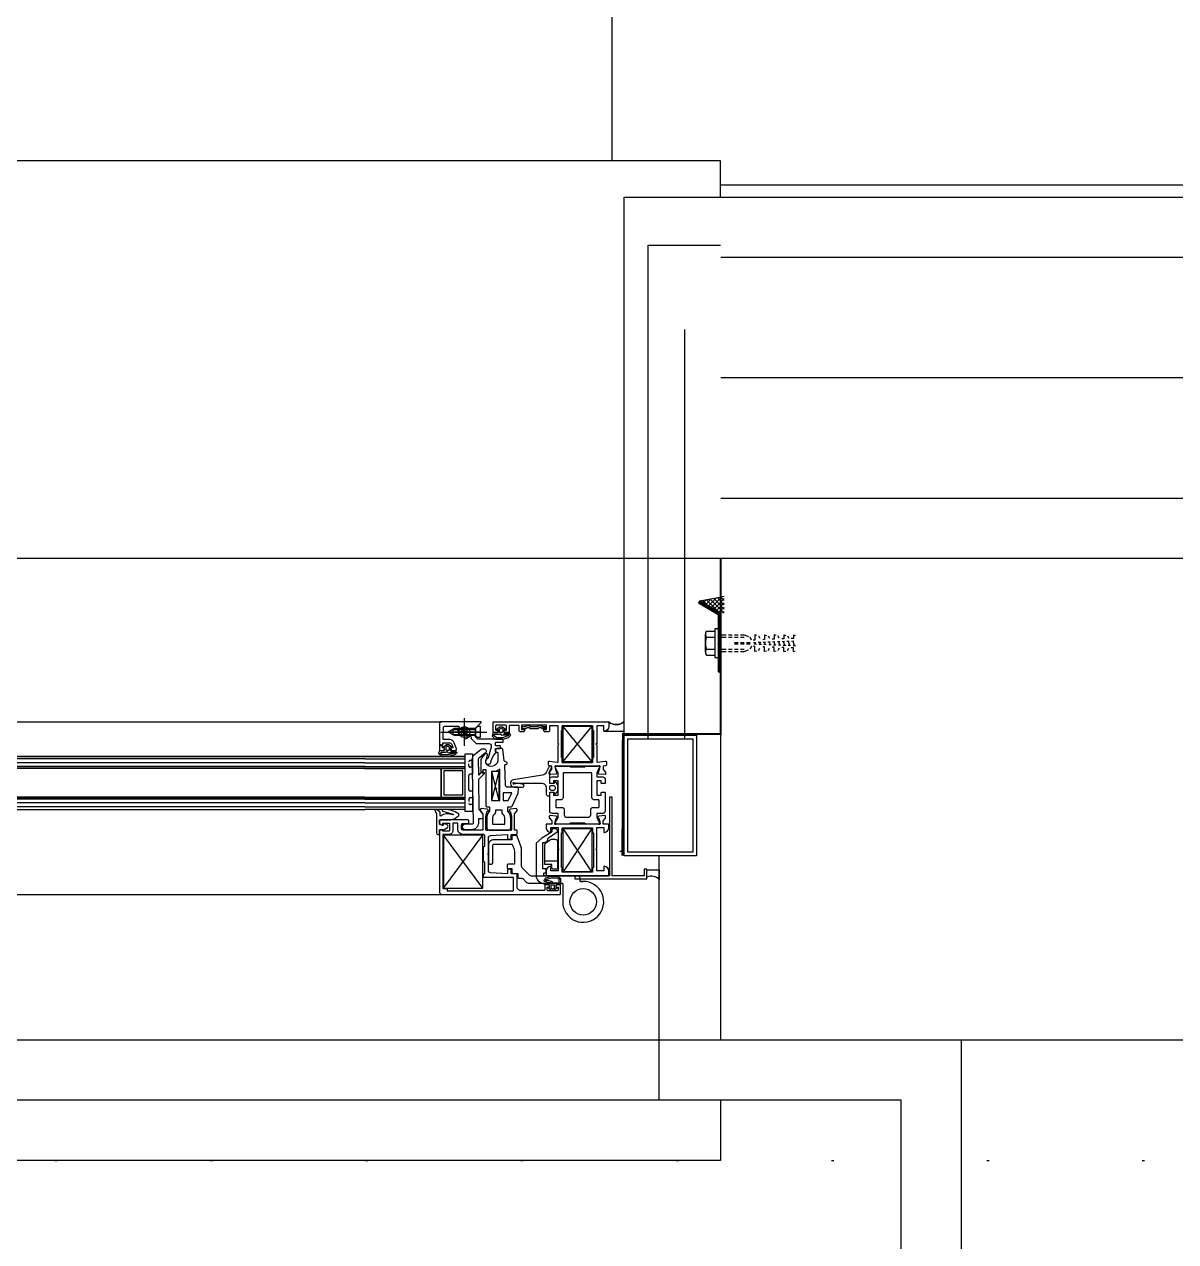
# Model space of a CAD drawing. Header units: inches. Extents: x 21 to 32698, y 13 to 3712.
# Drawn here: x 5387.8 to 5435.7, y 2553.7 to 2604.3 of the extents above; entities that cross this region are included whole.
import ezdxf

# ---------------------------------------------------------------- set-up
doc = ezdxf.new("R2010")
doc.units = ezdxf.units.IN
doc.header["$MEASUREMENT"] = 0
doc.set_wipeout_variables(frame=1)
for name, pattern in [('ACANSTGB', [0.354331, 0.15748, -0.03937, 0.03937, -0.03937, 0.03937, -0.03937]), ('AM_ISO08W050', [18, 12, -1.5, 3, -1.5]), ('AM_ISO08W050x2', [9, 6, -0.75, 1.5, -0.75]), ('DOT', [6.35, 0, -6.35]), ('HIDDEN', [9.525, 6.35, -3.175]), ('IMPORT-HIDDEN2', [47.625, 31.75, -15.875])]:
    doc.linetypes.add(name, pattern=pattern)
for name, color, linetype, lineweight in [('Z_MİM_-KM-BEAM-RAY', 8, 'DOT', 25), ('Z_MİM_-KM-GLAZ', 8, 'Continuous', 25), ('Z_MİM_-KM-GLAZ-1', 8, 'Continuous', 25), ('Z_MİM_-KM-GLAZ-CURT', 8, 'Continuous', 25), ('Z_MİM_-KM-IZO-THERMAL', 8, 'Continuous', 25), ('Z_MİM_-KM-IZO-THERMAL-ROCKWOOL', 8, 'BATTING', 25), ('Z_MİM_-KM-PAINT', 8, 'Continuous', 25), ('Z_MİM_-KM-PATTERN-00', 8, 'Continuous', 25), ('Z_MİM_-KM-PAVEMENT', 8, 'Continuous', 25), ('Z_MİM_-KM-RAY-1', 8, 'IMPORT-HIDDEN2', 25), ('Z_MİM_-KM-STRS', 8, 'Continuous', 25), ('Z_MİM_-KM-WALL', 8, 'Continuous', 25), ('Z_MİM_-KM-WALL-IZO-TERMAL', 8, 'Continuous', 25), ('Z_MİM_-KM-WALL-PL', 8, 'Continuous', 25), ('Z_MİM_-KM-WALL-PLASTER', 8, 'Continuous', 25), ('Z_MİM_1', 8, 'Continuous', 25), ('Z_MİM_Aksesuar', 8, 'Continuous', 25), ('Z_MİM_aksesuar_k', 8, 'Continuous', 25), ('Z_MİM_AM_4N', 8, 'Continuous', 25), ('Z_MİM_AM_7N', 8, 'AM_ISO08W050', 25), ('Z_MİM_AUDIT_D_040619093244-1', 8, 'Continuous', 25), ('Z_MİM_CELIK', 8, 'Continuous', 25), ('Z_MİM_fitiller_k', 8, 'Continuous', 25), ('Z_MİM_hatch_k', 8, 'Continuous', 25), ('Z_MİM_mennteşe_k', 8, 'Continuous', 25), ('Z_MİM_MYM_MEMBRAN_', 8, 'HIDDEN', 25), ('Z_MİM_PROFIL', 8, 'Continuous', 25), ('Z_MİM_yazı_numara_k', 8, 'Continuous', 25)]:
    doc.layers.add(name, color=color, linetype=linetype, lineweight=lineweight)
doc.layers.add('Z_MİM_-KM-WALL-TERMAL-PATTERN', color=8, linetype='BATTING', lineweight=25, plot=False)
doc.linetypes.add('BATTING', pattern='A,0.00254,-2.54,[134,ltypeshp.shx,S=2.54,R=0,X=-2.54,Y=0],-5.08,[134,ltypeshp.shx,S=2.54,R=180,X=2.54,Y=0],-2.54', length=10.16254)

# ---------------------------------------------------------------- blocks, each defined once
blk = doc.blocks.new('TRETUVAR')
at = {"layer": 'Z_MİM_-KM-PATTERN-00'}
h = blk.add_hatch(dxfattribs=at)
h.set_pattern_fill('AR-B816', color=256, scale=0.3, angle=90)
h.set_pattern_definition([(90, (21322.77, 490.03), (-60.96, 4e-15), []), (180, (21322.77, 490.03), (-60.96, -60.96), [60.96, -60.96])])
h.paths.add_polyline_path([(22632.772, 2700.032), (19252.772, 2700.032), (19252.772, 2750.032), (19097.772, 2750.032), (19097.772, 2610.032), (22542.772, 2610.032), (22542.772, 2080.13), (22697.772, 2080.13), (22697.772, 1460.13), (22542.772, 1460.13), (22542.772, 980.032), (21222.771, 980.032), (21222.771, 590.032), (20152.772, 590.032), (20152.772, 980.032), (19012.772, 980.032), (19012.775, 1635.031), (18722.771, 1635.031), (18722.772, 2610.032), (18807.772, 2610.032), (18807.772, 2750.032), (18632.772, 2750.032), (18632.771, 1545.031), (18922.774, 1545.031), (18922.771, 890.032), (19882.772, 890.032), (19882.772, 665.017), (20022.751, 665.033), (20022.77, 490.032), (21322.771, 490.032), (21322.771, 890.032), (22632.772, 890.032), (22632.772, 1220.13), (22797.772, 1220.13), (22797.772, 2180.13), (22632.772, 2180.13)])
h.paths.add_polyline_path([(19082.772, 2750.032), (18822.772, 2750.032), (18822.772, 2610.032), (19082.772, 2610.032)], flags=16)
at = {"layer": 'Z_MİM_-KM-PAVEMENT'}
blk.add_lwpolyline([(22542.772, 1460.13), (22542.772, 980.032), (21222.771, 980.032), (21222.771, 590.032), (20152.772, 590.032), (20152.772, 980.032), (19012.772, 980.032), (19012.775, 1635.031), (18722.771, 1635.031), (18722.772, 2610.032), (22542.772, 2610.032), (22542.772, 2080.13), (22697.772, 2080.13), (22697.772, 1460.13)], close=True, dxfattribs=at)
blk = doc.blocks.new('*U184')
at = {"layer": 'Z_MİM_AUDIT_D_040619093244-1'}
for points in [[(70.331, -3.175), (70.481, -3.175)], [(70.331, -3.275), (70.481, -3.275)], [(70.581, -3.175), (70.731, -3.175)], [(70.581, -3.275), (70.731, -3.275)], [(70.581, -3.5), (70.731, -3.5)], [(70.831, -3.175), (70.981, -3.175)], [(70.831, -3.275), (70.981, -3.275)], [(70.831, -3.5), (70.981, -3.5)], [(70.981, -3.175), (71.158, -3.246)], [(71.081, -3.5), (71.231, -3.5)], [(71.281, -3.4), (71.231, -3.275)], [(71.506, -3.2), (71.431, -3.175), (71.431, -3.394), (71.356, -3.397)], [(71.371, -3.494), (71.47, -3.49)], [(71.42, -3.492), (71.443, -3.559)], [(71.568, -3.487), (71.667, -3.483)], [(71.581, -3.225), (71.631, -3.313)], [(71.618, -3.485), (71.645, -3.566)], [(71.831, -3.377), (71.752, -3.38)], [(71.765, -3.479), (71.864, -3.476)], [(71.815, -3.477), (71.848, -3.574)], [(71.831, -3.175), (71.906, -3.2)], [(71.831, -3.175), (71.831, -3.377)], [(71.964, -3.472), (72.062, -3.468)], [(71.981, -3.225), (72.031, -3.313)], [(72.013, -3.47), (72.05, -3.581)], [(72.306, -3.2), (72.231, -3.175), (72.231, -3.36), (72.147, -3.363)], [(72.161, -3.465), (72.26, -3.461)], [(72.211, -3.463), (72.253, -3.589)], [(72.359, -3.457), (72.457, -3.454)], [(72.431, -3.313), (72.381, -3.225)], [(72.408, -3.456), (72.455, -3.596)], [(72.631, -3.343), (72.542, -3.347)], [(72.556, -3.45), (72.655, -3.446)], [(72.606, -3.448), (72.658, -3.604)], [(72.631, -3.175), (72.706, -3.2)], [(72.631, -3.175), (72.631, -3.343)], [(72.754, -3.443), (72.853, -3.439)], [(72.781, -3.225), (72.831, -3.313)], [(72.803, -3.441), (72.86, -3.611)], [(73.031, -3.326), (72.937, -3.33)], [(72.951, -3.435), (73.05, -3.432)], [(73.001, -3.434), (73.063, -3.619)], [(73.031, -3.175), (73.031, -3.326)], [(73.031, -3.175), (73.106, -3.2)], [(70.331, -3.775), (70.481, -3.775)], [(70.331, -3.875), (70.481, -3.875)], [(70.581, -3.55), (70.731, -3.55)], [(70.581, -3.775), (70.731, -3.775)], [(70.581, -3.875), (70.731, -3.875)], [(70.831, -3.55), (70.981, -3.55)], [(70.831, -3.775), (70.981, -3.775)], [(70.831, -3.875), (70.981, -3.875)], [(70.981, -3.875), (71.158, -3.804)], [(71.081, -3.55), (71.231, -3.55)], [(71.281, -3.65), (71.231, -3.775)], [(71.506, -3.85), (71.431, -3.875), (71.431, -3.656), (71.356, -3.653)], [(71.392, -3.557), (71.493, -3.561)], [(71.581, -3.825), (71.631, -3.738)], [(71.594, -3.564), (71.696, -3.568)], [(71.906, -3.85), (71.831, -3.875), (71.831, -3.673), (71.752, -3.67)], [(71.797, -3.572), (71.898, -3.576)], [(71.981, -3.825), (72.031, -3.738)], [(71.999, -3.579), (72.101, -3.583)], [(72.306, -3.85), (72.231, -3.875), (72.231, -3.69), (72.147, -3.687)], [(72.202, -3.587), (72.303, -3.591)], [(72.431, -3.738), (72.381, -3.825)], [(72.404, -3.594), (72.506, -3.598)], [(72.631, -3.707), (72.542, -3.703)], [(72.607, -3.602), (72.708, -3.606)], [(72.631, -3.875), (72.631, -3.707)], [(72.631, -3.875), (72.706, -3.85)], [(72.781, -3.825), (72.831, -3.738)], [(72.809, -3.609), (72.911, -3.613)], [(73.031, -3.724), (72.937, -3.72)], [(73.012, -3.617), (73.113, -3.621)], [(73.031, -3.875), (73.031, -3.724)], [(73.031, -3.875), (73.106, -3.85)]]:
    blk.add_lwpolyline(points, dxfattribs=at)
blk.add_wipeout([(-15, 16.5), (70, 16.5), (70, -25), (-15, -25)])
at = {"layer": 'Z_MİM_Aksesuar'}
h = blk.add_hatch(dxfattribs=at)
h.set_pattern_fill('ANSI37', color=256, angle=360, style=0)
h.set_pattern_definition([(315, (-266.59067, -29.11996), (-0.088388348, -0.088388348), []), (225, (-266.59067, -29.11996), (-0.088388348, 0.088388348), [])])
h.paths.add_polyline_path([(69.134, -1.77), (70, -2.27), (70.152, -2.27), (70.152, -1.578)])
at = {"layer": 'Z_MİM_PROFIL'}
h = blk.add_hatch(dxfattribs=at)
h.set_pattern_fill('ANSI37', color=256, scale=0.2, angle=180, style=0)
h.set_pattern_definition([(135, (-2616.23092, -9711.436882), (0.01767766953, 0.01767766953), []), (45, (-2616.23092, -9711.436882), (0.01767766953, -0.01767766953), [])])
h.paths.add_polyline_path([(70, -2.27), (69.134, -1.77), (69.084, -1.856), (69.9, -2.328), (69.9, -4.719), (70, -4.719)])
at = {"layer": 'Z_MİM_yazı_numara_k'}
h = blk.add_hatch(dxfattribs=at)
h.set_pattern_fill('LINE', color=256, scale=0.0375, angle=225, style=0)
h.set_pattern_definition([(225, (-12.771095, -3.975557), (0.00331456304, -0.00331456304), [])])
edge = h.paths.add_edge_path()
edge.add_arc((62.68, -7.034), 0.0271, 0, 360)
h = blk.add_hatch(dxfattribs=at)
h.set_pattern_fill('LINE', color=256, scale=0.0375, angle=225, style=0)
h.set_pattern_definition([(225, (-17.064106, -4.7030263), (0.00331456304, -0.00331456304), [])])
edge = h.paths.add_edge_path()
edge.add_arc((58.387, -7.761), 0.0271, 0, 360)
h = blk.add_hatch(dxfattribs=at)
h.set_pattern_fill('LINE', color=256, scale=0.0375, angle=225, style=0)
h.set_pattern_definition([(225, (-14.784276, -6.508092), (0.00331456304, -0.00331456304), [])])
edge = h.paths.add_edge_path()
edge.add_arc((60.667, -9.566), 0.0271, 0, 360)
for p, q in [((58.951, -7.069), (58.691, -7.214)), ((59.821, -7.069), (58.951, -7.069)), ((59.338, -7.054), (59.389, -7.054)), ((59.338, -7.189), (59.338, -7.054)), ((59.389, -7.189), (59.389, -7.054)), ((59.821, -7.069), (59.901, -6.989)), ((59.821, -7.069), (59.821, -7.359)), ((60.021, -6.989), (59.901, -6.989)), ((60.021, -6.989), (60.021, -7.439)), ((58.951, -7.359), (58.691, -7.214)), ((59.821, -7.359), (58.951, -7.359)), ((59.203, -7.189), (59.203, -7.24)), ((59.203, -7.189), (59.338, -7.189)), ((59.203, -7.24), (59.338, -7.24)), ((59.338, -7.374), (59.338, -7.24)), ((59.338, -7.374), (59.389, -7.374)), ((59.389, -7.189), (59.523, -7.189)), ((59.389, -7.24), (59.523, -7.24)), ((59.389, -7.374), (59.389, -7.24)), ((59.523, -7.189), (59.523, -7.24)), ((59.821, -7.359), (59.901, -7.439)), ((60.021, -7.439), (59.901, -7.439)), ((59.937, -7.214), (60.021, -7.189)), ((59.937, -7.214), (60.021, -7.24)), ((59.551, -9.614), (59.551, -9.014)), ((59.701, -8.964), (59.601, -8.964)), ((59.701, -9.664), (59.601, -9.664))]:
    blk.add_line(p, q)
at = {"linetype": 'ACANSTGB', "ltscale": 0.01}
for p, q in [((59.551, -8.629), (59.551, -8.449)), ((59.701, -8.399), (59.601, -8.399)), ((59.701, -8.679), (59.601, -8.679)), ((59.551, -9.999), (59.551, -10.179)), ((59.701, -9.949), (59.601, -9.949)), ((59.701, -10.229), (59.601, -10.229))]:
    blk.add_line(p, q, dxfattribs=at)
for points in [[(62.408, -6.979), (62.458, -6.939), (62.558, -6.939), (62.608, -6.979), (62.758, -6.979), (62.758, -7.079), (62.608, -7.079), (62.558, -7.039), (62.458, -7.039), (62.408, -7.079), (62.108, -7.079), (62.058, -7.039), (61.958, -7.039), (61.908, -7.079), (61.758, -7.079), (61.758, -6.979), (61.908, -6.979), (61.958, -6.939), (62.058, -6.939), (62.108, -6.979)], [(63.428, -7.154), (63.398, -7.154), (63.398, -8.274), (63.428, -8.274), (63.428, -8.474), (64.058, -8.474), (64.688, -8.474), (64.688, -8.274), (64.718, -8.274), (64.718, -7.154), (64.688, -7.154), (64.688, -6.954), (64.058, -6.954), (63.428, -6.954)]]:
    blk.add_lwpolyline(points, close=True)
for points in [[(65.352, -6.79, -0.198912), (65.358, -6.804), (65.358, -6.986, -0.342804), (65.207, -7.179), (65.997, -7.179), (65.997, -6.777, -0.384351)], [(63.188, -11.034, -0.414214), (63.148, -10.994), (63.148, -10.966, -0.131652), (63.152, -10.951), (63.207, -10.854), (63.242, -10.795, 0.131652), (63.258, -10.735), (63.258, -10.614, 0.414214), (63.238, -10.594), (63.008, -10.594, -0.414214), (62.908, -10.494), (62.908, -9.75, -0.236068), (62.928, -9.714), (63.048, -9.714, -0.414214), (63.068, -9.734), (63.068, -9.834), (63.258, -9.834), (63.258, -9.534), (63.258, -9.234), (63.068, -9.234), (63.068, -9.334, -0.414214), (63.048, -9.354), (62.928, -9.354, -0.414214), (62.908, -9.334), (62.908, -9.174, -0.414214), (63.008, -9.074), (63.238, -9.074, 0.414214), (63.258, -9.054), (63.258, -8.934, 0.131652), (63.242, -8.874), (63.207, -8.814), (63.152, -8.718, -0.131652), (63.148, -8.703), (63.148, -8.674, -0.414214), (63.188, -8.634), (63.728, -8.634), (63.758, -8.664), (64.358, -8.664), (64.388, -8.634), (64.928, -8.634, -0.414214), (64.968, -8.674), (64.968, -8.703, -0.131652), (64.964, -8.718), (64.908, -8.814), (64.874, -8.874, 0.131652), (64.858, -8.934), (64.858, -9.054, 0.414214), (64.878, -9.074), (65.108, -9.074, -0.414214), (65.208, -9.174), (65.208, -9.334, -0.414214), (65.188, -9.354), (65.068, -9.354, -0.414214), (65.048, -9.334), (65.048, -9.234), (64.858, -9.234), (64.858, -9.534), (64.858, -9.834), (65.048, -9.834), (65.048, -9.734, -0.414214), (65.068, -9.714), (65.188, -9.714, -0.236068), (65.208, -9.75), (65.208, -10.494, -0.414214), (65.108, -10.594), (64.878, -10.594, 0.414214), (64.858, -10.614), (64.858, -10.735, 0.131652), (64.874, -10.795), (64.908, -10.854), (64.964, -10.951, -0.131652), (64.968, -10.966), (64.968, -10.994, -0.414214), (64.928, -11.034), (64.388, -11.034), (64.358, -11.004), (63.758, -11.004), (63.728, -11.034)], [(63.408, -10.344, -0.414214), (63.508, -10.444), (63.508, -10.654, 0.414214), (63.608, -10.754), (64.508, -10.754, 0.414214), (64.608, -10.654), (64.608, -10.444, -0.414214), (64.708, -10.344), (64.938, -10.344, 0.414214), (64.958, -10.324), (64.958, -10.054, 0.414214), (64.938, -10.034), (64.758, -10.034, -0.414214), (64.658, -9.934), (64.658, -8.934, 0.414214), (64.638, -8.914), (63.478, -8.914, 0.414214), (63.458, -8.934), (63.458, -9.934, -0.414214), (63.358, -10.034), (63.178, -10.034, 0.414214), (63.158, -10.054), (63.158, -10.324, 0.414214), (63.178, -10.344)]]:
    blk.add_lwpolyline(points, format="xyb", close=True)
for points in [[(65.164, -7.179), (65.997, -7.179)], [(59.701, -9.664), (59.701, -10.514), (59.401, -10.514), (59.401, -8.114), (59.701, -8.114), (59.701, -8.964)], [(66.946, -12.929), (67.455, -12.929)], [(66.946, -13.235), (66.946, -12.929)]]:
    blk.add_lwpolyline(points)
blk.add_lwpolyline([(66.946, -12.929), (67.455, -12.929), (67.455, -13.331, 0.291534), (66.946, -13.235, 0.291534)], format="xyb")
blk.add_circle((59.363, -7.214), 0.225)
for centre, radius, start, end in [((65.667, -6.426), 0.482, 229.0838, 313.639), ((59.601, -9.014), 0.05, 90, 180), ((59.601, -9.614), 0.05, 180, 270), ((67.125, -13.683), 0.482, 46.361, 111.8318)]:
    blk.add_arc(centre, radius, start, end)
for centre, start, end in [((59.601, -8.449), 90, 180), ((59.601, -8.629), 180, 270), ((59.601, -9.999), 90, 180), ((59.601, -10.179), 180, 270)]:
    blk.add_arc(centre, 0.05, start, end, dxfattribs=at)
at = {"layer": 'Z_MİM_-KM-GLAZ-1'}
for p, q in [((-3.356, -6.784), (58.428, -6.784)), ((-3.428, -13.954), (58.428, -13.954))]:
    blk.add_line(p, q, dxfattribs=at)
at = {"layer": 'Z_MİM_-KM-GLAZ-CURT'}
for points in [[(70, 15), (70, 16.5), (-15, 16.5), (-15, 15)], [(70, -22.5), (70, -25), (-15, -25), (-15, -22.5)]]:
    blk.add_lwpolyline(points, dxfattribs=at)
at = {"layer": 'Z_MİM_-KM-RAY-1', "ltscale": 0.15}
for points in [[(-15, 0), (70, 0)], [(-15, -20), (70, -20)]]:
    blk.add_lwpolyline(points, dxfattribs=at)
at = {"layer": 'Z_MİM_-KM-WALL'}
blk.add_lwpolyline([(70, 0), (70, -20)], dxfattribs=at)
at = {"layer": 'Z_MİM_-KM-WALL-IZO-TERMAL', "ltscale": 1.5}
blk.add_lwpolyline([(67, -7.5), (67, 13), (70, 13)], dxfattribs=at)
at = {"layer": 'Z_MİM_-KM-WALL-PLASTER', "ltscale": 1.5}
for points in [[(66, -7.5), (66, 15), (70, 15)], [(70, -22.5), (67.458, -22.5), (67.458, -12.35)]]:
    blk.add_lwpolyline(points, dxfattribs=at)
at = {"layer": 'Z_MİM_-KM-WALL-TERMAL-PATTERN', "ltscale": 0.13}
blk.add_line((68.5, 9.5), (68.5, -7.5), dxfattribs=at)
at = {"layer": 'Z_MİM_1'}
for p, q in [((65.952, -12.169), (65.823, -12.169)), ((65.352, -12.873), (65.385, -12.851))]:
    blk.add_line(p, q, dxfattribs=at)
at = {"layer": 'Z_MİM_Aksesuar'}
blk.add_line((69.134, -1.77), (70.152, -1.578), dxfattribs=at)
at = {"layer": 'Z_MİM_aksesuar_k'}
for p, q in [((63.448, -8.454), (64.668, -6.974)), ((64.668, -8.454), (63.448, -6.974)), ((64.668, -8.454), (63.448, -6.974)), ((63.448, -8.454), (64.668, -6.974)), ((55.228, -8.224), (-4.401, -8.224)), ((-4.401, -8.224), (55.228, -8.224)), ((55.228, -8.333), (-4.401, -8.333)), ((55.228, -8.491), (-4.401, -8.491)), ((55.228, -8.224), (59.401, -8.224)), ((59.401, -8.224), (55.228, -8.224)), ((55.228, -8.333), (59.401, -8.333)), ((55.228, -8.491), (59.401, -8.491)), ((59.401, -10.424), (59.401, -8.224)), ((55.228, -8.65), (-4.401, -8.65)), ((55.228, -8.709), (-4.401, -8.709)), ((55.228, -8.724), (-4.401, -8.724)), ((55.228, -8.65), (59.401, -8.65)), ((55.228, -8.709), (59.401, -8.709)), ((55.228, -8.724), (59.401, -8.724)), ((58.405, -9.924), (58.405, -8.724)), ((60.808, -10.054), (60.508, -8.854)), ((60.508, -10.054), (60.808, -8.854)), ((55.228, -9.924), (-4.401, -9.924)), ((55.228, -9.94), (-4.401, -9.94)), ((55.228, -9.999), (-4.401, -9.999)), ((55.228, -9.924), (59.401, -9.924)), ((55.228, -9.94), (59.401, -9.94)), ((55.228, -9.999), (59.401, -9.999)), ((55.228, -10.157), (-4.401, -10.157)), ((55.228, -10.316), (-4.401, -10.316)), ((-4.401, -10.424), (55.228, -10.424)), ((55.228, -10.157), (59.401, -10.157)), ((55.228, -10.316), (59.401, -10.316)), ((59.401, -10.424), (55.228, -10.424)), ((60.132, -13.701), (58.502, -11.501)), ((58.502, -13.701), (60.132, -11.501)), ((64.658, -11.214), (63.458, -13.014)), ((64.658, -13.014), (63.458, -11.214))]:
    blk.add_line(p, q, dxfattribs=at)
for points in [[(64.668, -8.454), (63.448, -8.454), (63.448, -6.974), (64.668, -6.974)], [(63.448, -8.454), (64.668, -8.454), (64.668, -6.974), (63.448, -6.974)], [(58.405, -9.924), (59.401, -9.924), (59.401, -8.724), (58.405, -8.724)], [(58.505, -9.824), (59.301, -9.824), (59.301, -8.824), (58.505, -8.824)], [(60.808, -8.854), (60.508, -8.854), (60.508, -10.054), (60.808, -10.054)], [(58.502, -13.701), (60.132, -13.701), (60.132, -11.501), (58.502, -11.501)], [(64.658, -11.214), (64.658, -13.014), (63.458, -13.014), (63.458, -11.214)]]:
    blk.add_lwpolyline(points, close=True, dxfattribs=at)
at = {"layer": 'Z_MİM_AM_4N'}
for p, q in [((58.886, -7.105), (59.821, -7.105)), ((58.886, -7.105), (58.886, -7.323)), ((58.886, -7.323), (59.821, -7.323))]:
    blk.add_line(p, q, dxfattribs=at)
at = {"layer": 'Z_MİM_AM_7N', "linetype": 'AM_ISO08W050x2'}
for p, q in [((59.363, -7.789), (59.363, -6.639)), ((58.391, -7.214), (60.291, -7.214)), ((59.938, -7.214), (58.788, -7.214))]:
    blk.add_line(p, q, dxfattribs=at)
at = {"layer": 'Z_MİM_AUDIT_D_040619093244-1'}
for p, q in [((69.419, -3.025), (69.769, -3.025)), ((69.369, -3.9), (69.369, -3.15)), ((69.419, -3.275), (69.769, -3.275)), ((69.419, -3.775), (69.769, -3.775)), ((69.419, -4.025), (69.769, -4.025))]:
    blk.add_line(p, q, dxfattribs=at)
blk.add_lwpolyline([(70, -2.27), (69.134, -1.77), (69.084, -1.856), (69.9, -2.328), (69.9, -4.719), (70, -4.719)], close=True, dxfattribs=at)
for points in [[(69.869, -2.925), (69.769, -2.925), (69.769, -4.125), (69.869, -4.125)], [(70.015, -3.175), (70.165, -3.175)], [(70.015, -3.275), (70.165, -3.275)], [(70.044, -3.175), (70.194, -3.175)], [(70.044, -3.275), (70.194, -3.275)], [(70.081, -3.175), (70.231, -3.175)], [(70.081, -3.275), (70.231, -3.275)], [(70.015, -3.775), (70.165, -3.775)], [(70.015, -3.875), (70.165, -3.875)], [(70.044, -3.775), (70.194, -3.775)], [(70.044, -3.875), (70.194, -3.875)], [(70.081, -3.775), (70.231, -3.775)], [(70.081, -3.875), (70.231, -3.875)]]:
    blk.add_lwpolyline(points, dxfattribs=at)
for centre, radius, start, end in [((69.55, -3.15), 0.181, 136.3972, 223.6028), ((70.019, -3.525), 0.65, 157.3801, 202.6199), ((69.55, -3.9), 0.181, 136.3972, 223.6028)]:
    blk.add_arc(centre, radius, start, end, dxfattribs=at)
at = {"layer": 'Z_MİM_CELIK', "linetype": 'Continuous'}
blk.add_lwpolyline([(69, -7.35), (69, -12.35), (66, -12.35), (66, -7.35), (69, -7.35)], dxfattribs=at)
blk.add_lwpolyline([(68.85, -7.5), (68.85, -12.2), (66.15, -12.2), (66.15, -7.5)], close=True, dxfattribs=at)
at = {"layer": 'Z_MİM_fitiller_k'}
for points in [[(60.763, -7.217), (60.763, -7.127), (60.723, -7.127, -0.715976), (60.711, -7.091), (60.827, -7.001, -0.165518), (60.839, -6.997), (60.936, -6.997, -0.165518), (60.948, -7.001), (61.065, -7.091, -0.715976), (61.053, -7.127), (61.013, -7.127), (61.013, -7.217, 0.414214), (61.033, -7.237), (61.213, -7.237, -0.414214), (61.233, -7.257, -0.414214), (61.183, -7.307), (61.007, -7.303, 0.117448), (60.991, -7.307, 0.400605), (61.01, -7.315, 0.053856), (61.039, -7.314, -0.000634), (61.04, -7.314), (61.236, -7.304, -0.770223), (61.262, -7.366), (61.183, -7.449), (60.961, -7.523), (60.668, -7.521), (60.544, -7.418, -0.218314), (60.526, -7.38), (60.563, -7.257, -0.414214), (60.583, -7.237), (60.743, -7.237, 0.414214)], [(60.861, -7.066, -0.292354), (60.915, -7.066), (60.944, -7.084, -0.255859), (60.953, -7.101), (60.953, -7.217, -0.414214), (60.933, -7.237), (60.843, -7.237, -0.414214), (60.823, -7.217), (60.823, -7.101, -0.255859), (60.832, -7.084)], [(61.188, -7.358), (61.143, -7.384), (60.949, -7.453), (60.713, -7.451, -0.177462), (60.681, -7.439), (60.664, -7.425, 0.076022), (60.596, -7.386, -0.346278), (60.585, -7.362, 0.000523), (60.585, -7.362, 0.025659), (60.596, -7.351), (60.633, -7.307), (60.813, -7.307, 0.196262), (60.848, -7.293, -0.664495), (60.882, -7.307), (60.882, -7.328, 0.376032), (60.929, -7.335), (61.15, -7.345, 0.219372), (61.171, -7.339, -1.523096)], [(58.541, -7.954), (58.541, -7.864), (58.501, -7.864, -0.715976), (58.489, -7.828), (58.606, -7.739, -0.165518), (58.618, -7.734), (58.715, -7.734, -0.165518), (58.727, -7.739), (58.843, -7.828, -0.715976), (58.831, -7.864), (58.791, -7.864), (58.791, -7.954, 0.414214), (58.811, -7.974), (58.991, -7.974, -0.414214), (59.011, -7.994, -0.423058), (58.961, -8.044), (58.8, -8.044, -0.196262), (58.781, -8.041, 0.661044), (58.789, -8.055, -0.148078), (58.818, -8.052, -0.000634), (58.818, -8.052), (59.014, -8.041, -0.770223), (59.041, -8.103), (58.948, -8.159), (58.726, -8.232), (58.434, -8.23), (58.309, -8.128, -0.218314), (58.292, -8.09), (58.341, -7.994, -0.414214), (58.361, -7.974), (58.521, -7.974, 0.414214)], [(58.966, -8.093), (58.915, -8.101), (58.715, -8.162), (58.478, -8.16, -0.177462), (58.446, -8.148), (58.43, -8.134, 0.203511), (58.363, -8.103, -0.732657), (58.357, -8.095, -0.410363), (58.364, -8.09, -0.416483), (58.372, -8.087), (58.411, -8.044), (58.592, -8.044, 0.196262), (58.627, -8.03, -0.664495), (58.661, -8.044), (58.669, -8.058, 0.219093), (58.743, -8.078), (58.906, -8.076, 0.13878), (58.965, -8.071, -1.356329)], [(58.639, -7.803, -0.292354), (58.693, -7.803), (58.722, -7.822, -0.255859), (58.731, -7.839), (58.731, -7.954, -0.414214), (58.711, -7.974), (58.621, -7.974, -0.414214), (58.601, -7.954), (58.601, -7.839, -0.255859), (58.61, -7.822)], [(61.779, -9.377), (61.589, -9.357), (61.414, -9.375, -1.05449), (61.408, -9.316), (61.589, -9.334, 0.026186), (61.61, -9.336), (62.558, -9.336, -0.414214), (62.758, -9.536), (62.758, -9.765, 0.414214), (62.858, -9.865), (62.888, -9.865, 0.414214), (62.908, -9.845), (62.908, -9.735, -0.414214), (62.928, -9.715), (63.088, -9.715), (63.088, -9.766, 0.612814), (63.119, -9.783), (63.203, -9.712, 0.219402), (63.238, -9.636), (63.238, -9.433, 0.219402), (63.203, -9.357), (63.119, -9.286, 0.612814), (63.088, -9.302), (63.088, -9.353), (62.928, -9.353, -0.414214), (62.908, -9.333), (62.908, -8.858, -0.175452), (62.931, -8.794), (62.973, -8.743, 0.175452), (62.978, -8.73), (62.978, -8.656, 0.414214), (62.958, -8.636), (62.943, -8.636, 0.293333), (62.852, -8.694), (62.761, -8.893, -0.252372), (62.609, -9.007), (61.407, -9.192, 0.938467), (61.432, -9.504), (61.779, -9.504, 1)], [(63.14, -9.512), (63.14, -9.512, 0.414213), (63.075, -9.447), (62.963, -9.447, 0.414214), (62.898, -9.512), (62.898, -9.556, 0.414213), (62.963, -9.621), (63.075, -9.621, 0.414214), (63.14, -9.556)], [(58.208, -11.414, 0.414214), (58.268, -11.474), (58.308, -11.474, 0.414214), (58.328, -11.454), (58.328, -11.274), (58.482, -11.274, 0.131652), (58.492, -11.272), (58.655, -11.178, 0.604052), (58.65, -11.072), (58.527, -11.013, 0.442426), (58.499, -11.024), (58.477, -11.087, -0.440011), (58.449, -11.098), (58.339, -11.047, -0.291473), (58.328, -11.029), (58.328, -10.874, -0.414214), (58.348, -10.854), (58.774, -10.854, 0.046127), (58.793, -10.853, 0.130851), (59.113, -10.7, 0.464272), (59.113, -10.608), (58.979, -10.532, 0.11389), (58.678, -10.44), (58.481, -10.426, 0.916331), (58.469, -10.505), (58.885, -10.629, -2.027799), (58.881, -10.649), (58.674, -10.612, 0.109518), (58.588, -10.616), (58.496, -10.64, 0.136845), (58.404, -10.695, -0.776158), (58.353, -10.667, 0.177279), (58.341, -10.53), (58.201, -10.427, 0.088217), (58.195, -10.424), (58.184, -10.424, 0.033998), (58.182, -10.425), (58.144, -10.442, 0.452425), (58.135, -10.47), (58.208, -10.59)], [(63.154, -13.574), (63.154, -13.665), (63.194, -13.665, -0.715976), (63.206, -13.701), (63.09, -13.79, -0.165518), (63.077, -13.794), (62.981, -13.794, -0.165518), (62.968, -13.79), (62.852, -13.701, -0.715976), (62.864, -13.665), (62.904, -13.665), (62.904, -13.574, 0.414214), (62.884, -13.554), (62.704, -13.554, -0.414214), (62.684, -13.534, -0.414214), (62.734, -13.484), (62.895, -13.484, -0.196262), (62.93, -13.499, 1.871962), (62.936, -13.466, -0.148078), (62.908, -13.469, -0.000634), (62.907, -13.469), (62.712, -13.432, -0.594487), (62.685, -13.349), (62.764, -13.265), (62.956, -13.199), (63.248, -13.201), (63.337, -13.277, -0.218314), (63.354, -13.315), (63.354, -13.534, -0.414214), (63.334, -13.554), (63.174, -13.554, 0.414214)], [(62.751, -13.352), (62.803, -13.326), (62.968, -13.269), (63.204, -13.271, -0.177462), (63.236, -13.283), (63.253, -13.297, 0.175046), (63.284, -13.309, -0.629806), (63.295, -13.334, 0.000523), (63.296, -13.334, 0.175045), (63.284, -13.366), (63.284, -13.484), (63.103, -13.484, 0.196262), (63.068, -13.499, -0.664495), (63.034, -13.484), (63.034, -13.463, 0.360529), (62.994, -13.414), (62.795, -13.377, 0.267949), (62.776, -13.383, -1.211391)], [(63.056, -13.725, -0.292354), (63.002, -13.725), (62.973, -13.707, -0.255859), (62.964, -13.69), (62.964, -13.574, -0.414214), (62.984, -13.554), (63.074, -13.554, -0.414214), (63.094, -13.574), (63.094, -13.69, -0.255859), (63.085, -13.707)]]:
    blk.add_lwpolyline(points, format="xyb", close=True, dxfattribs=at)
at = {"layer": 'Z_MİM_hatch_k'}
blk.add_lwpolyline([(59.948, -10.974, -0.419335), (59.658, -11.269), (59.398, -11.269, -1), (59.398, -11.029), (59.688, -11.029, 0.419335), (59.738, -10.979), (59.712, -9.499, -0.198912), (59.718, -9.485), (59.733, -9.469), (59.717, -9.454, -0.198912), (59.711, -9.44), (59.692, -8.351, -0.226277), (59.785, -8.148), (60.041, -7.933, -0.176327), (60.105, -7.909), (60.167, -7.909, -0.700208), (60.232, -8.086), (59.939, -8.332, 0.226277), (59.932, -8.347), (59.943, -8.974, 0.661886), (59.977, -8.988), (60.078, -8.887, -1), (60.163, -8.972), (59.953, -9.182, 0.203452), (59.947, -9.197), (59.968, -10.421, 0.170958), (59.973, -10.434), (60.116, -10.605, -0.175452), (60.128, -10.637), (60.128, -10.769, -0.414214), (60.078, -10.819), (59.968, -10.819, 0.414214), (59.948, -10.839), (59.948, -10.989)], format="xyb", dxfattribs=at)
for points in [[(60.389, -10.324, -0.388879), (60.408, -10.344), (60.408, -10.482, -0.175046), (60.403, -10.495, 0.175046), (60.288, -10.814), (60.288, -11.184, 0.414214), (60.388, -11.284), (61.188, -11.284, 0.414214), (61.288, -11.184), (61.288, -10.814, 0.175046), (61.172, -10.495, -0.175046), (61.168, -10.482), (61.168, -10.344, -0.388879), (61.186, -10.324), (61.303, -10.314, 0.267949), (61.344, -10.286), (61.59, -9.758), (61.606, -9.526, 0.434812), (61.586, -9.504), (61.168, -9.504, -0.414214), (61.068, -9.404), (61.039, -8.587, -0.450467), (61.059, -8.564), (61.089, -8.564, 0.791418), (61.112, -8.47), (61.029, -8.428, -0.251345), (61.018, -8.413), (60.958, -7.922, 0.378866), (60.938, -7.904), (60.708, -7.904, 0.414214), (60.658, -7.954), (60.658, -8.004, 0.414214), (60.708, -8.054), (60.728, -8.054, -0.414214), (60.748, -8.074), (60.748, -8.407, -0.052578), (60.745, -8.428, -0.641753), (60.268, -8.535, -0.163753), (60.248, -8.474), (60.248, -8.436, -0.07045), (60.25, -8.422), (60.319, -8.181, 0.810647), (60.216, -8.126), (60.071, -8.298, 0.176327), (60.048, -8.362), (60.048, -8.832, 0.198912), (60.062, -8.867), (60.114, -8.919, 0.668179), (60.148, -8.904), (60.148, -8.764), (60.248, -8.764), (60.248, -10.266, 0.388879), (60.293, -10.316)], [(60.645, -8.854), (60.488, -8.854), (60.488, -10.054), (60.828, -10.054), (60.828, -8.746, -0.105295)], [(58.328, -11.294), (58.328, -13.854, 0.414214), (58.428, -13.954), (63.338, -13.954, 0.414214), (63.358, -13.934), (63.358, -13.554), (63.221, -13.554, 0.312902), (63.174, -13.587), (63.159, -13.627, 0.523343), (63.178, -13.654), (63.238, -13.654, -0.414214), (63.258, -13.674), (63.258, -13.764, -0.414214), (63.208, -13.814), (62.848, -13.814, -0.414214), (62.798, -13.764), (62.798, -13.674, -0.414214), (62.818, -13.654), (62.878, -13.654, 0.523343), (62.896, -13.627), (62.881, -13.587, 0.312902), (62.834, -13.554), (62.698, -13.554), (62.698, -13.774, -0.414214), (62.678, -13.794), (61.664, -13.794, -0.200592), (61.635, -13.782), (61.548, -13.694), (61.548, -13.124, 0.414214), (61.528, -13.104), (61.308, -13.104), (61.308, -12.904), (61.158, -12.904), (61.158, -13.104), (60.451, -13.06, -0.396047), (60.358, -12.96), (60.358, -12.314), (60.328, -12.284), (60.358, -12.254), (60.358, -11.608, -0.396047), (60.451, -11.509), (61.158, -11.464), (61.158, -11.664), (61.308, -11.664), (61.308, -11.464), (61.528, -11.464, 0.414214), (61.548, -11.444), (61.548, -11.304, 0.414214), (61.528, -11.284), (61.448, -11.284), (61.448, -10.614), (61.541, -10.503, 0.175452), (61.548, -10.484), (61.548, -10.424, 0.440011), (61.515, -10.395), (61.275, -10.416, 0.176327), (61.262, -10.421), (61.223, -10.46, 0.573146), (61.232, -10.494), (61.261, -10.501), (61.318, -10.714), (61.318, -11.274, -0.843039), (61.259, -11.284), (60.316, -11.284, -0.843039), (60.258, -11.274), (60.258, -10.714), (60.315, -10.501), (60.343, -10.494, 0.573146), (60.352, -10.46), (60.313, -10.421, 0.176327), (60.301, -10.416), (60.06, -10.395, 0.440011), (60.028, -10.424), (60.028, -10.484, 0.175452), (60.035, -10.503), (60.128, -10.614), (60.128, -11.284), (59.298, -11.284, -0.414214), (59.248, -11.234), (59.248, -11.064, -0.414214), (59.298, -11.014), (59.498, -11.014, 0.414214), (59.548, -10.964), (59.548, -10.904, 0.414214), (59.498, -10.854), (58.428, -10.854, 0.414214), (58.328, -10.954), (58.328, -11.007, 0.267949), (58.338, -11.024), (58.438, -11.082, 0.57735), (58.468, -11.064), (58.468, -10.994), (58.728, -10.994, -0.414214), (58.748, -11.014), (58.748, -11.304, -0.414214), (58.728, -11.324), (58.468, -11.324), (58.468, -11.294, 0.414214), (58.448, -11.274), (58.348, -11.274, 0.414214)], [(60.648, -10.454), (60.648, -10.546, -0.213422), (60.614, -10.621, 0.213422), (60.528, -10.814), (60.528, -11.044), (61.048, -11.044), (61.048, -10.814, 0.213422), (60.961, -10.621, -0.213422), (60.928, -10.546), (60.928, -10.454)], [(58.888, -11.304, -0.414214), (58.728, -11.464), (58.468, -11.464), (58.468, -13.714), (58.648, -13.714), (58.648, -13.814), (61.408, -13.814), (61.408, -13.254), (60.208, -13.254), (60.158, -13.254), (60.158, -13.104), (60.208, -13.104), (60.208, -12.624), (60.158, -12.584), (60.158, -11.984), (60.208, -11.944), (60.208, -11.514, 0.414214), (60.158, -11.464), (59.298, -11.464, -0.414214), (59.088, -11.254), (59.088, -11.014, 0.414214), (59.068, -10.994), (58.888, -10.994)], [(60.208, -11.514, 0.414214), (60.158, -11.464), (59.298, -11.464, -0.414214), (59.088, -11.254), (59.088, -11.014, 0.414214), (59.068, -10.994), (58.888, -10.994), (58.888, -11.304, -0.414214), (58.728, -11.464), (58.468, -11.464), (58.468, -13.714), (58.648, -13.714), (58.648, -13.814), (61.408, -13.814), (61.408, -13.254), (60.208, -13.254), (60.158, -13.254), (60.158, -13.104), (60.208, -13.104), (60.208, -12.624), (60.158, -12.584), (60.158, -11.984), (60.208, -11.944)], [(58.888, -11.304, -0.414214), (58.728, -11.464), (58.468, -11.464), (58.468, -13.714), (58.648, -13.714), (58.648, -13.814), (61.408, -13.814), (61.408, -13.254), (60.208, -13.254), (60.158, -13.254), (60.158, -13.104), (60.208, -13.104), (60.208, -12.624), (60.158, -12.584), (60.158, -11.984), (60.208, -11.944), (60.208, -11.514, 0.414214), (60.158, -11.464), (59.298, -11.464, -0.414214), (59.088, -11.254), (59.088, -11.014, 0.414214), (59.068, -10.994), (58.888, -10.994)]]:
    blk.add_lwpolyline(points, format="xyb", close=True, dxfattribs=at)
blk.add_lwpolyline([(61.331, -9.744), (60.978, -9.744), (60.978, -10.054), (61.187, -10.054)], close=True, dxfattribs=at)
at = {"layer": 'Z_MİM_mennteşe_k'}
blk.add_line((62.704, -12.566), (63.234, -12.566), dxfattribs=at)
for points in [[(61.738, -12.312), (61.708, -12.282), (61.738, -12.252), (61.738, -12.092, 0.087198), (61.72, -11.99), (61.558, -11.543, 0.339454), (61.509, -11.506), (61.388, -11.506, 0.414214), (61.338, -11.556), (61.338, -11.669, -0.414214), (61.318, -11.689), (60.588, -11.689, 0.414214), (60.358, -11.919), (60.358, -12.646, 0.414214), (60.408, -12.696), (60.488, -12.696, 0.414214), (60.538, -12.646), (60.538, -11.919, -0.414214), (60.588, -11.869), (61.283, -11.869, -0.315616), (61.377, -11.935), (61.42, -12.052, -0.087198), (61.438, -12.155), (61.438, -12.699), (61.188, -12.699, 0.414214), (61.138, -12.749), (61.138, -12.829, 0.414214), (61.188, -12.879), (61.338, -12.879), (61.338, -13.036, 0.414214), (61.388, -13.086), (61.578, -13.086), (61.578, -13.236, 0.414214), (61.628, -13.286), (61.754, -13.286, -0.198912), (61.789, -13.3), (61.945, -13.456, 0.198912), (62.016, -13.486), (63.398, -13.486, -0.414214), (63.448, -13.536), (63.448, -14.264, 2.414214), (64.298, -13.414), (64.171, -13.414), (64.171, -13.296, 0.414214), (64.071, -13.196), (62.15, -13.196, -0.198912), (62.079, -13.166), (61.767, -12.854, -0.198912), (61.738, -12.783)], [(64.171, -13.414), (64.298, -13.414), (64.171, -13.414), (64.171, -13.286, 0.414214), (64.071, -13.186), (62.694, -13.186, -0.414214), (62.664, -13.156), (62.664, -13.086, -0.414214), (62.694, -13.056), (62.764, -13.056), (62.764, -12.896), (62.624, -12.896), (62.624, -11.796), (62.695, -11.796, 0.155219), (62.741, -11.781), (62.794, -11.743, 0.243349), (62.828, -11.678), (62.828, -11.652, -0.24262), (62.849, -11.611), (63.211, -11.353, 0.212984), (63.231, -11.318), (63.231, -11.317, 0.414214), (63.151, -11.237), (62.999, -11.237), (62.999, -11.337, -0.26051), (62.972, -11.384), (62.581, -11.625), (62.344, -11.826), (62.344, -13.186, 0.414214), (62.644, -13.486), (63.398, -13.486, -0.414214), (63.448, -13.536), (63.448, -14.264, 2.414214), (64.298, -13.414)], [(63.234, -12.857, -0.414214), (63.184, -12.907), (63.051, -12.907, -0.414214), (63.001, -12.857), (63.001, -12.716), (62.704, -12.716), (62.704, -11.895, -0.233693), (62.743, -11.815), (62.891, -11.703, -0.164588), (63.012, -11.662), (63.124, -11.662, -0.414214), (63.234, -11.772)]]:
    blk.add_lwpolyline(points, format="xyb", close=True, dxfattribs=at)
blk.add_circle((64.298, -14.264), 0.55, dxfattribs=at)
blk.add_circle((64.298, -14.264), 0.55, dxfattribs=at)
blk.add_circle((64.298, -14.264), 0.55, dxfattribs=at)
at = {"layer": 'Z_MİM_MYM_MEMBRAN_', "ltscale": 20, "const_width": 0.08}
blk.add_lwpolyline([(65.923, -12.35), (65.942, -7.297), (65.942, -7.297), (70, -7.297), (70, 0), (70, 0)], dxfattribs=at)
at = {"layer": 'Z_MİM_PROFIL'}
blk.add_lwpolyline([(60.656, -7.654, -0.414243), (60.676, -7.634), (60.951, -7.634, 0.414214), (60.971, -7.614), (60.971, -7.534, 0.414214), (60.951, -7.514), (59.943, -7.514, -0.198912), (59.921, -7.506), (59.83, -7.414, -0.198912), (59.821, -7.393), (59.821, -7.236), (59.8, -7.214), (59.821, -7.193), (59.821, -7.055), (60.057, -6.819, 0.668179), (60.043, -6.784), (58.356, -6.784, 0.414214), (58.336, -6.804), (58.336, -7.974), (58.473, -7.974, 0.312902), (58.52, -7.942), (58.535, -7.901, 0.523343), (58.516, -7.874), (58.477, -7.874, -0.429634), (58.457, -7.853), (58.465, -7.683, -0.39896), (58.485, -7.664), (58.747, -7.664, -0.315299), (58.841, -7.73), (58.883, -7.848, -0.520567), (58.865, -7.874), (58.816, -7.874, 0.523343), (58.797, -7.901), (58.812, -7.942, 0.312902), (58.859, -7.974), (58.986, -7.974, 0.520567), (59.033, -7.907), (58.941, -7.656, 0.315299), (58.754, -7.524), (58.495, -7.524, -0.429634), (58.475, -7.503), (58.501, -7.012, -0.39896), (58.551, -6.964), (59.094, -6.964, -0.616747), (59.135, -7.044, 0.084286), (59.091, -7.129, 0.076003), (59.089, -7.144), (59.089, -7.194, 0.435803), (59.189, -7.302), (59.21, -7.302, 0.504927), (59.249, -7.25, -2.811597), (59.375, -7.334, 0.341999), (59.339, -7.367), (59.335, -7.39, 0.544205), (59.435, -7.48, 0.148354), (59.571, -7.395, -0.693564), (59.641, -7.421), (59.641, -7.438, 0.198912), (59.67, -7.509), (59.826, -7.665, 0.198942), (59.897, -7.694), (60.376, -7.694, -0.414217), (60.476, -7.794), (60.476, -7.817, -0.069924), (60.472, -7.844), (60.344, -8.292, -0.253074), (60.317, -8.32, 2.106031), (60.472, -8.423, -0.125416), (60.475, -8.403), (60.566, -8.19), (60.672, -8.083, 0.414214), (60.672, -8.055), (60.662, -8.045, -0.198912), (60.656, -8.031), (60.656, -7.904), (60.836, -7.904, 0.41418), (60.856, -7.884), (60.856, -7.804, 0.414214), (60.836, -7.784), (60.676, -7.784, -0.414214), (60.656, -7.764), (60.656, -7.653)], format="xyb", dxfattribs=at)
for points in [[(65.158, -6.954), (64.858, -6.954), (64.858, -7.684), (64.828, -7.714), (64.858, -7.744), (64.858, -8.45, 0.461006), (64.881, -8.469), (65.211, -8.417, -0.461006), (65.258, -8.457), (65.258, -8.578, -0.368919), (65.224, -8.618), (65.128, -8.633), (65.128, -8.764), (65.221, -8.876, -0.175452), (65.228, -8.895), (65.228, -8.954, -0.440011), (65.195, -8.984), (64.955, -8.963, -0.176327), (64.942, -8.957), (64.903, -8.918, -0.573146), (64.912, -8.885), (64.941, -8.878), (64.998, -8.664), (64.998, -8.644, 0.843039), (64.939, -8.634), (64.058, -8.634), (63.176, -8.634, 0.843039), (63.118, -8.644), (63.118, -8.664), (63.175, -8.878), (63.203, -8.885, -0.573146), (63.212, -8.918), (63.173, -8.957, -0.176327), (63.161, -8.963), (62.92, -8.984, -0.440011), (62.888, -8.954), (62.888, -8.895, -0.175452), (62.895, -8.876), (62.988, -8.764), (62.988, -8.633), (62.891, -8.618, -0.368919), (62.858, -8.578), (62.858, -8.457, -0.461006), (62.904, -8.417), (63.235, -8.469, 0.461006), (63.258, -8.45), (63.258, -7.744), (63.288, -7.714), (63.258, -7.684), (63.258, -6.954), (62.898, -6.954), (62.898, -7.144, -0.414214), (62.838, -7.204), (62.718, -7.204, -0.414214), (62.658, -7.144), (62.658, -7.104), (62.778, -7.104), (62.778, -6.934), (61.738, -6.934), (61.738, -7.104), (61.858, -7.104), (61.858, -7.144, -0.414214), (61.798, -7.204), (61.698, -7.204, -0.414214), (61.638, -7.144), (61.638, -6.944), (61.238, -6.944, 0.414214), (61.218, -6.964), (61.218, -7.234), (61.081, -7.234, -0.312902), (61.034, -7.202), (61.019, -7.161, -0.523343), (61.038, -7.134), (61.098, -7.134, 0.414214), (61.118, -7.114), (61.118, -6.974, 0.414214), (61.068, -6.924), (60.708, -6.924, 0.414214), (60.658, -6.974), (60.658, -7.114, 0.414214), (60.678, -7.134), (60.738, -7.134, -0.523343), (60.756, -7.161), (60.741, -7.202, -0.312902), (60.694, -7.234), (60.558, -7.234), (60.558, -6.804, -0.414214), (60.578, -6.784), (65.338, -6.784, -0.414214), (65.358, -6.804), (65.358, -6.986, -0.381966), (65.18, -7.184, -0.447214), (65.158, -7.164)], [(65.358, -12.983, 0.381966), (65.18, -12.785, 0.447214), (65.158, -12.804), (65.158, -12.984), (64.858, -12.984), (64.858, -12.114), (64.828, -12.084), (64.858, -12.054), (64.858, -11.184), (65.158, -11.184), (65.158, -11.364, 0.447214), (65.18, -11.384, 0.381966), (65.358, -11.186), (65.358, -11.034), (65.128, -11.034), (65.128, -10.904), (65.221, -10.793, 0.175452), (65.228, -10.774), (65.228, -10.714, 0.440011), (65.195, -10.685), (64.955, -10.706, 0.176327), (64.942, -10.711), (64.903, -10.75, 0.573146), (64.912, -10.784), (64.941, -10.791), (64.998, -11.004), (64.998, -11.024, -0.843039), (64.939, -11.034), (64.058, -11.034), (63.176, -11.034, -0.843039), (63.118, -11.024), (63.118, -11.004), (63.175, -10.791), (63.203, -10.784, 0.573146), (63.212, -10.75), (63.173, -10.711, 0.176327), (63.161, -10.706), (62.92, -10.685, 0.440011), (62.888, -10.714), (62.888, -10.774, 0.175452), (62.895, -10.793), (62.988, -10.904), (62.988, -11.034), (62.758, -11.034), (62.758, -11.186, 0.381966), (62.935, -11.384, 0.447214), (62.958, -11.364), (62.958, -11.184), (63.258, -11.184), (63.258, -12.054), (63.288, -12.084), (63.258, -12.114), (63.258, -12.984), (62.958, -12.984), (62.958, -12.804, 0.447214), (62.935, -12.785, 0.381966), (62.758, -12.983), (62.758, -13.164, 0.414214), (62.778, -13.184), (64.058, -13.184), (65.338, -13.184, 0.414214), (65.358, -13.164)]]:
    blk.add_lwpolyline(points, format="xyb", close=True, dxfattribs=at)
for points in [[(64.688, -8.474), (64.058, -8.474), (63.428, -8.474), (63.428, -8.274), (63.398, -8.274), (63.398, -7.154), (63.428, -7.154), (63.428, -6.954), (64.058, -6.954), (64.688, -6.954), (64.688, -7.154), (64.718, -7.154), (64.718, -8.274), (64.688, -8.274)], [(63.428, -8.474), (64.058, -8.474), (64.688, -8.474), (64.688, -8.274), (64.718, -8.274), (64.718, -7.154), (64.688, -7.154), (64.688, -6.954), (64.058, -6.954), (63.428, -6.954), (63.428, -7.154), (63.398, -7.154), (63.398, -8.274), (63.428, -8.274)], [(63.944, -13.184), (63.944, -13.304), (66.944, -13.304), (66.944, -12.904), (66.824, -12.904), (66.824, -13.184), (65.504, -13.184), (65.504, -9.923), (65.384, -9.923), (65.384, -13.184)], [(64.688, -11.394), (64.718, -11.394), (64.718, -12.834), (64.688, -12.834), (64.688, -13.034), (64.058, -13.034), (63.428, -13.034), (63.428, -12.834), (63.398, -12.834), (63.398, -11.394), (63.428, -11.394), (63.428, -11.194), (64.058, -11.194), (64.688, -11.194)]]:
    blk.add_lwpolyline(points, close=True, dxfattribs=at)
at = {"layer": 'Z_MİM_yazı_numara_k'}
for centre in [(62.68, -7.034), (58.387, -7.761), (60.667, -9.566)]:
    blk.add_circle(centre, 0.0271, dxfattribs=at)
blk = doc.blocks.new('-KM_Kiriş İzi_ZK')
at = {"layer": 'Z_MİM_-KM-BEAM-RAY'}
for p, q in [((1980, 1600.001), (2679.999, 1600.001)), ((1980, 1575.001), (2679.999, 1575.001))]:
    blk.add_line(p, q, dxfattribs=at)

msp = doc.modelspace()

# ---------------------------------------------------------------- linework, layer by layer
at = {"layer": 'Z_MİM_-KM-IZO-THERMAL'}
msp.add_lwpolyline([(4654.257, 1293.058), (4654.257, 969.583), (3319.258, 969.583), (3319.258, 1624.583), (3029.258, 1624.583), (3029.258, 2594.584), (6844.258, 2594.584), (6844.258, 969.583), (5329.257, 969.583), (5329.257, 1293.058)], dxfattribs=at)
at = {"layer": 'Z_MİM_-KM-IZO-THERMAL-ROCKWOOL', "ltscale": 0.45}
msp.add_lwpolyline([(4649.257, 1293.058), (4649.257, 974.583), (3324.258, 974.583), (3324.258, 1629.583), (3034.258, 1629.583), (3034.258, 2589.584), (6839.258, 2589.584), (6839.258, 974.583), (5334.257, 974.583), (5334.257, 1293.058)], dxfattribs=at)
at = {"layer": 'Z_MİM_-KM-PAINT'}
msp.add_lwpolyline([(4657.257, 1293.058), (4657.257, 966.583), (3316.258, 966.583), (3316.258, 1621.583), (3026.258, 1621.583), (3026.258, 2597.584), (6847.258, 2597.584), (6847.258, 966.583), (5326.257, 966.583), (5326.257, 1293.058)], dxfattribs=at)
at = {"layer": 'Z_MİM_-KM-WALL'}
msp.add_line((5426.756, 2562.083), (5426.756, 2107.083), dxfattribs=at)
at = {"layer": 'Z_MİM_-KM-WALL-PLASTER'}
for points in [[(4656.757, 1293.058), (4656.757, 967.083), (3316.758, 967.083), (3316.758, 1622.083), (3026.758, 1622.083), (3026.758, 2597.084), (6846.758, 2597.084), (6846.758, 967.083), (5326.757, 967.083), (5326.757, 1293.058)], [(4644.257, 1293.058), (4644.257, 979.583), (3329.258, 979.583), (3329.258, 1634.583), (3039.258, 1634.583), (3039.258, 2584.584), (6834.258, 2584.584), (6834.258, 979.583), (5339.257, 979.583), (5339.257, 1293.058)]]:
    msp.add_lwpolyline(points, dxfattribs=at)

# ---------------------------------------------------------------- block references
at = {"layer": 'Z_MİM_-KM-STRS'}
msp.add_blockref('TRETUVAR', (-15696.014, -12.949), dxfattribs=at)

# ---------------------------------------------------------------- next in the draw order: block references
at = {"layer": 'Z_MİM_-KM-GLAZ', "ltscale": 1.5}
msp.add_blockref('*U184', (5346.757, 2582.084), dxfattribs=at)

# ---------------------------------------------------------------- next in the draw order: linework, layer by layer
at = {"layer": 'Z_MİM_-KM-WALL-PL'}
for points in [[(4641.757, 982.083), (3331.758, 982.083), (3331.758, 1637.083), (3041.758, 1637.083), (3041.758, 2582.084), (6831.758, 2582.084), (6831.758, 982.083), (5341.758, 982.083)], [(5311.757, 2562.084), (6011.756, 2562.084)]]:
    msp.add_lwpolyline(points, dxfattribs=at)
at = {"layer": 'Z_MİM_-KM-WALL-PLASTER'}
msp.add_lwpolyline([(5424.256, 2559.584), (5314.257, 2559.584), (5314.257, 2429.584), (5304.214, 2429.584), (5304.214, 2359.583), (5424.256, 2359.583)], close=True, dxfattribs=at)

# ---------------------------------------------------------------- next in the draw order: block references
at = {"layer": 'Z_MİM_-KM-BEAM-RAY'}
msp.add_blockref('-KM_Kiriş İzi_ZK', (3331.714, 982.083), dxfattribs=at)

doc.saveas('drawing.dxf')
